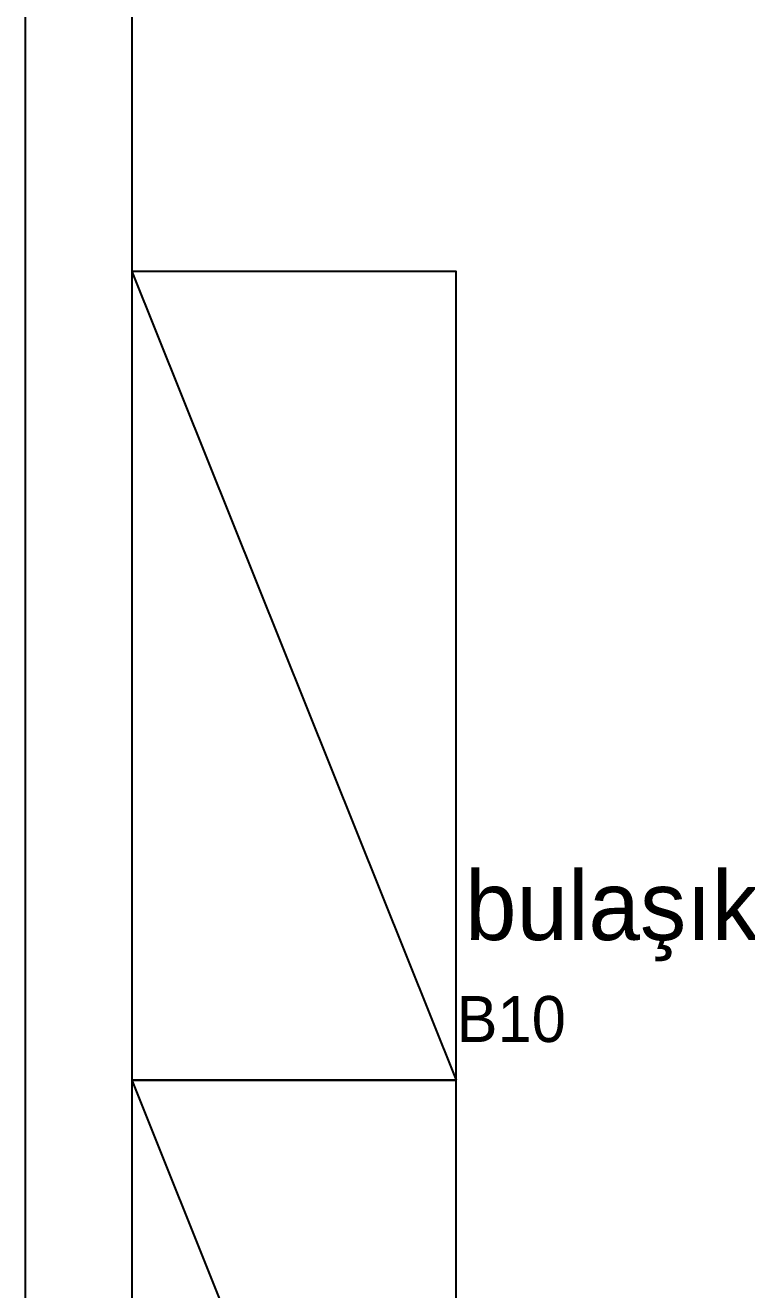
# Model space of a CAD drawing. Header units: millimetres. Extents: x 11489 to 12006, y 36725 to 37730.
# Drawn here: x 11489.3 to 11624.9, y 36858.1 to 37095.7 of the extents above; entities that cross this region are included whole.
import ezdxf
from ezdxf.enums import TextEntityAlignment as Align

# ---------------------------------------------------------------- set-up
doc = ezdxf.new("R2010")
doc.units = ezdxf.units.MM
doc.styles.add('TAKSİM', font='GOTHIC.TTF', dxfattribs={"height": 7})

msp = doc.modelspace()

# ---------------------------------------------------------------- linework, layer by layer
for p, q in [((11489.34, 37730.45), (11489.34, 36725.45)), ((11509.34, 37710.45), (11509.34, 36745.45)), ((11509.34, 37049.45), (11570.34, 36897.45)), ((11509.34, 36897.45), (11570.34, 36745.45))]:
    msp.add_line(p, q)
for points in [[(11509.34, 37049.45), (11509.34, 36897.45), (11570.34, 36897.45), (11570.34, 37049.45)], [(11509.34, 36897.45), (11509.34, 36745.45), (11570.34, 36745.45), (11570.34, 36897.45)]]:
    msp.add_lwpolyline(points, close=True)

# ---------------------------------------------------------------- texts
at = {"style": 'TAKSİM'}
msp.add_text('bulaşık yıkama', height=13, dxfattribs=at).set_placement((11571.99, 36923.79))
msp.add_text('B10', height=8.64, dxfattribs=at).set_placement((11580.66, 36904.63), align=Align.CENTER)

doc.saveas('drawing.dxf')
